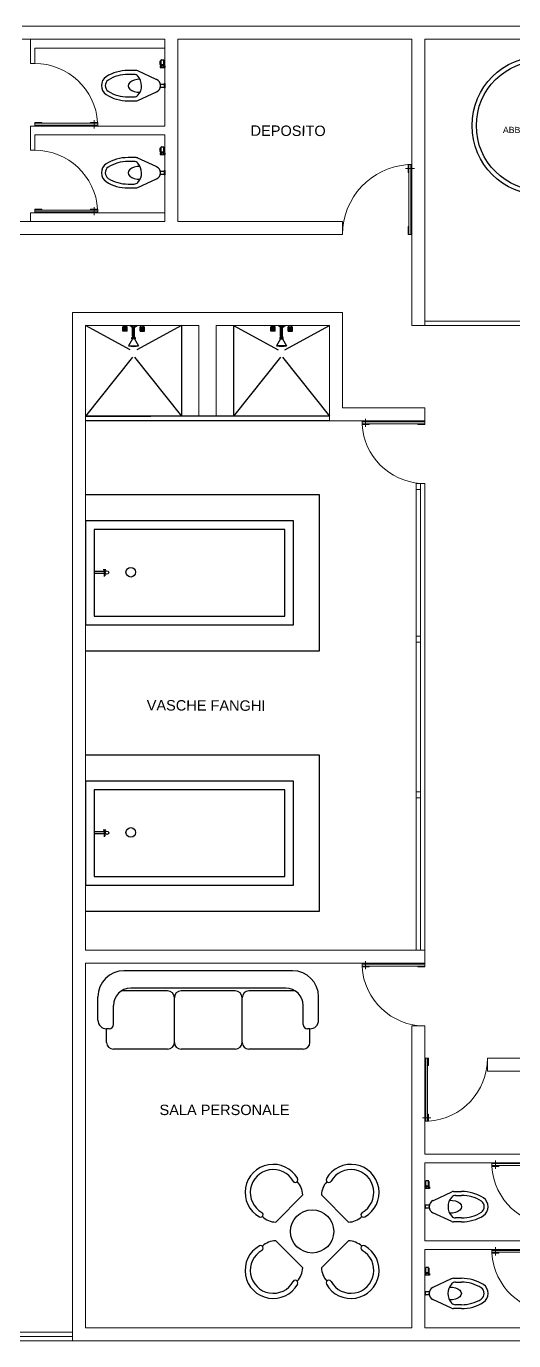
# Model space of a CAD drawing. Header units: millimetres. Extents: x 217.8 to 250.3, y 155.3 to 171.1.
# Drawn here: x 233.59 to 239.22, y 155.95 to 171.1 of the extents above; entities that cross this region are included whole.
import ezdxf

# ---------------------------------------------------------------- set-up
doc = ezdxf.new("R2010")
doc.units = ezdxf.units.MM
doc.layers.add('ARREDI_attrezzature', color=175, linetype='Continuous')
doc.layers.add('SANITARI', color=175, linetype='Continuous')
for name, color, linetype, lineweight in [('MURATURA_sezioni', 5, 'Continuous', 18), ('PORTE_infissi', 252, 'Continuous', 5), ('PROIEZIONI_finissime', 251, 'Continuous', 0), ('TESTO', 253, 'Continuous', 25), ('VETRATE', 171, 'Continuous', 9)]:
    doc.layers.add(name, color=color, linetype=linetype, lineweight=lineweight)
doc.styles.get("Standard").update_dxf_attribs({"font": 'ARIAL.TTF'})

msp = doc.modelspace()

# ---------------------------------------------------------------- linework, layer by layer
at = {"layer": 'ARREDI_attrezzature'}
for p, q in [((234.793, 167.374), (234.277, 167.654)), ((234.756, 167.639), (234.706, 167.639)), ((234.706, 167.589), (234.706, 167.639)), ((234.756, 167.589), (234.706, 167.589)), ((234.716, 167.589), (234.716, 167.654)), ((234.731, 167.589), (234.731, 167.639)), ((234.731, 167.589), (234.731, 167.639)), ((234.746, 167.589), (234.746, 167.654)), ((234.756, 167.589), (234.756, 167.639)), ((234.809, 167.64), (234.788, 167.654)), ((234.812, 167.639), (234.849, 167.639)), ((234.821, 167.538), (234.821, 167.654)), ((234.831, 167.538), (234.831, 167.639)), ((234.841, 167.538), (234.841, 167.654)), ((234.852, 167.64), (234.873, 167.654)), ((235.384, 167.654), (234.868, 167.374)), ((234.906, 167.639), (234.956, 167.639)), ((234.906, 167.589), (234.906, 167.639)), ((234.906, 167.589), (234.956, 167.589)), ((234.916, 167.589), (234.916, 167.654)), ((234.931, 167.589), (234.931, 167.639)), ((234.946, 167.589), (234.946, 167.654)), ((234.956, 167.589), (234.956, 167.639)), ((235.384, 167.654), (235.384, 166.609)), ((235.984, 167.654), (236.501, 167.374)), ((235.984, 167.654), (235.984, 166.609)), ((237.092, 167.654), (236.338, 167.653)), ((236.463, 167.639), (236.413, 167.639)), ((236.413, 167.589), (236.413, 167.639)), ((236.463, 167.589), (236.413, 167.589)), ((236.423, 167.589), (236.423, 167.654)), ((236.438, 167.589), (236.438, 167.639)), ((236.453, 167.589), (236.453, 167.654)), ((236.463, 167.589), (236.463, 167.639)), ((236.517, 167.64), (236.496, 167.654)), ((236.557, 167.639), (236.52, 167.639)), ((236.528, 167.538), (236.528, 167.654)), ((236.538, 167.538), (236.538, 167.639)), ((236.548, 167.538), (236.548, 167.654)), ((236.56, 167.64), (236.581, 167.654)), ((236.576, 167.374), (237.092, 167.654)), ((236.613, 167.639), (236.663, 167.639)), ((236.613, 167.589), (236.613, 167.639)), ((236.613, 167.589), (236.663, 167.589)), ((236.623, 167.589), (236.623, 167.654)), ((236.638, 167.589), (236.638, 167.639)), ((236.638, 167.589), (236.638, 167.639)), ((236.653, 167.589), (236.653, 167.654)), ((236.663, 167.589), (236.663, 167.639)), ((234.821, 167.503), (234.773, 167.421)), ((234.773, 167.421), (234.888, 167.421)), ((234.841, 167.538), (234.821, 167.538)), ((234.821, 167.503), (234.821, 167.518)), ((234.831, 167.503), (234.831, 167.518)), ((234.841, 167.503), (234.841, 167.518)), ((234.841, 167.503), (234.888, 167.421)), ((236.528, 167.503), (236.481, 167.421)), ((236.596, 167.421), (236.481, 167.421)), ((236.528, 167.538), (236.548, 167.538)), ((236.528, 167.503), (236.528, 167.518)), ((236.538, 167.503), (236.538, 167.518)), ((236.548, 167.503), (236.548, 167.518)), ((236.548, 167.503), (236.596, 167.421)), ((234.819, 167.292), (234.277, 166.609)), ((234.843, 167.292), (235.384, 166.609)), ((236.526, 167.292), (235.984, 166.609)), ((236.55, 167.292), (237.092, 166.609)), ((234.277, 166.609), (235.031, 166.609)), ((237.092, 166.609), (234.277, 166.609)), ((237.092, 166.555), (234.277, 166.555)), ((236.665, 160.218), (234.721, 160.218)), ((235.224, 159.986), (234.69, 159.986)), ((236.587, 160.018), (234.799, 160.018)), ((236.005, 159.986), (235.38, 159.986)), ((236.695, 159.986), (236.162, 159.986)), ((234.421, 159.649), (234.421, 159.918)), ((235.302, 159.393), (235.302, 159.908)), ((236.083, 159.393), (236.083, 159.908)), ((236.965, 159.649), (236.965, 159.918)), ((234.599, 159.599), (234.599, 159.818)), ((236.787, 159.599), (236.787, 159.818)), ((234.549, 159.549), (234.521, 159.549)), ((234.521, 159.393), (234.521, 159.549)), ((236.865, 159.549), (236.837, 159.549)), ((236.865, 159.393), (236.865, 159.549)), ((235.224, 159.315), (234.599, 159.315)), ((236.005, 159.315), (235.38, 159.315)), ((236.787, 159.315), (236.162, 159.315)), ((236.671, 157.793), (236.671, 157.793)), ((237.11, 157.793), (237.11, 157.793)), ((236.471, 157.322), (236.783, 157.634)), ((236.998, 157.634), (237.31, 157.322)), ((236.312, 157.434), (236.312, 157.434)), ((237.469, 157.434), (237.469, 157.434)), ((236.783, 156.795), (236.471, 157.107)), ((237.31, 157.107), (236.998, 156.795)), ((236.312, 156.995), (236.312, 156.995)), ((237.469, 156.995), (237.469, 156.995)), ((236.671, 156.636), (236.671, 156.636)), ((237.11, 156.636), (237.11, 156.636))]:
    msp.add_line(p, q, dxfattribs=at)
at = {"layer": 'ARREDI_attrezzature', "linetype": 'Continuous'}
for p, q in [((236.977, 165.704), (234.277, 165.704)), ((236.977, 163.904), (236.977, 165.704)), ((234.277, 165.404), (234.277, 164.204)), ((236.677, 165.404), (234.277, 165.404)), ((236.577, 165.304), (234.377, 165.304)), ((234.377, 165.304), (234.377, 164.304)), ((236.577, 164.304), (236.577, 165.304)), ((236.677, 164.204), (236.677, 165.404)), ((234.377, 164.842), (234.377, 164.772)), ((234.51, 164.838), (234.483, 164.838)), ((234.492, 164.847), (234.492, 164.761)), ((234.501, 164.848), (234.501, 164.769)), ((234.494, 164.821), (234.377, 164.821)), ((234.494, 164.798), (234.377, 164.798)), ((234.509, 164.774), (234.487, 164.774)), ((234.377, 164.304), (236.577, 164.304)), ((234.277, 164.204), (236.677, 164.204)), ((234.277, 163.904), (236.977, 163.904)), ((236.977, 162.704), (234.277, 162.704)), ((236.977, 160.904), (236.977, 162.704)), ((236.677, 162.404), (234.277, 162.404)), ((234.277, 162.404), (234.277, 161.204)), ((234.377, 162.304), (234.377, 161.304)), ((236.577, 162.304), (234.377, 162.304)), ((236.577, 161.304), (236.577, 162.304)), ((236.677, 161.204), (236.677, 162.404)), ((234.377, 161.842), (234.377, 161.772)), ((234.494, 161.821), (234.377, 161.821)), ((234.51, 161.838), (234.483, 161.838)), ((234.492, 161.847), (234.492, 161.761)), ((234.501, 161.848), (234.501, 161.769)), ((234.494, 161.798), (234.377, 161.798)), ((234.509, 161.774), (234.487, 161.774)), ((234.277, 161.204), (236.677, 161.204)), ((234.377, 161.304), (236.577, 161.304)), ((234.277, 160.904), (236.977, 160.904))]:
    msp.add_line(p, q, dxfattribs=at)
at = {"layer": 'ARREDI_attrezzature'}
for points in [[(234.811, 167.518), (234.851, 167.518), (234.851, 167.503), (234.811, 167.503)], [(236.558, 167.518), (236.518, 167.518), (236.518, 167.503), (236.558, 167.503)]]:
    msp.add_lwpolyline(points, close=True, dxfattribs=at)
for centre, radius in [((239.535, 169.959), 0.8), ((239.535, 169.959), 0.75), ((234.831, 167.528), 0.01), ((236.538, 167.528), 0.01), ((236.891, 157.214), 0.249)]:
    msp.add_circle(centre, radius, dxfattribs=at)
at = {"layer": 'ARREDI_attrezzature', "linetype": 'Continuous'}
for centre, radius in [((234.8, 164.812), 0.0557), ((234.525, 164.809), 0.0198), ((234.525, 161.809), 0.0198), ((234.8, 161.812), 0.0557)]:
    msp.add_circle(centre, radius, dxfattribs=at)
at = {"layer": 'ARREDI_attrezzature'}
for centre, radius, start, end in [((234.812, 167.644), 0.005, 236.1049, 270), ((234.849, 167.644), 0.005, 270, 303.8951), ((236.52, 167.644), 0.005, 236.1049, 270), ((236.557, 167.644), 0.005, 270, 303.8951), ((234.831, 167.654), 0.24, 256.1925, 283.8075), ((236.538, 167.654), 0.24, 256.1925, 283.8075), ((234.721, 159.918), 0.3, 90, 180), ((236.665, 159.918), 0.3, 0, 90), ((234.799, 159.818), 0.2, 90, 180), ((235.224, 159.908), 0.0781, 0, 90), ((235.38, 159.908), 0.0781, 90, 180), ((236.005, 159.908), 0.0781, 0, 90), ((236.162, 159.908), 0.0781, 90, 180), ((236.587, 159.818), 0.2, 0, 90), ((234.521, 159.649), 0.1, 180, 270), ((234.549, 159.599), 0.05, 270, 0), ((236.837, 159.599), 0.05, 180, 270), ((236.865, 159.649), 0.1, 270, 0), ((234.599, 159.393), 0.0781, 180, 270), ((235.224, 159.393), 0.0781, 270, 0), ((235.38, 159.393), 0.0781, 180, 270), ((236.005, 159.393), 0.0781, 270, 0), ((236.162, 159.393), 0.0781, 180, 270), ((236.787, 159.393), 0.0781, 270, 0), ((236.442, 157.663), 0.324, 29.4497, 240.5503), ((236.442, 157.663), 0.264, 29.4497, 240.5503), ((237.339, 157.663), 0.324, 299.4497, 150.5503), ((237.339, 157.663), 0.264, 299.4497, 150.5503), ((236.697, 157.807), 0.0299, 208.9603, 29.939), ((236.543, 157.626), 0.24, 1.9269, 42.5056), ((237.238, 157.626), 0.24, 137.4944, 178.0731), ((237.084, 157.807), 0.0299, 150.061, 331.0397), ((236.297, 157.407), 0.0299, 240.061, 61.0397), ((237.484, 157.407), 0.0299, 118.9603, 299.939), ((236.479, 157.561), 0.24, 227.4944, 268.0731), ((237.302, 157.561), 0.24, 271.9269, 312.5056), ((236.479, 156.867), 0.24, 91.9269, 132.5056), ((237.302, 156.867), 0.24, 47.4944, 88.0731), ((236.442, 156.765), 0.324, 119.4497, 330.5503), ((236.442, 156.765), 0.264, 119.4497, 330.5503), ((236.297, 157.021), 0.0299, 298.9603, 119.939), ((237.339, 156.765), 0.324, 209.4497, 60.5503), ((237.339, 156.765), 0.264, 209.4497, 60.5503), ((237.484, 157.021), 0.0299, 60.061, 241.0397), ((236.697, 156.621), 0.0299, 330.061, 151.0397), ((236.543, 156.803), 0.24, 317.4944, 358.0731), ((237.238, 156.803), 0.24, 181.9269, 222.5056), ((237.084, 156.621), 0.0299, 28.9603, 209.939)]:
    msp.add_arc(centre, radius, start, end, dxfattribs=at)
at = {"layer": 'MURATURA_sezioni'}
for p, q in [((243.142, 171.104), (233.547, 171.104)), ((235.192, 170.954), (233.547, 170.954)), ((233.547, 170.954), (235.192, 170.954)), ((233.642, 170.954), (233.642, 170.676)), ((235.192, 170.954), (233.642, 170.954)), ((235.192, 169.954), (235.192, 170.954)), ((238.042, 170.954), (235.342, 170.954)), ((235.342, 168.856), (235.342, 170.954)), ((238.042, 167.654), (238.042, 170.954)), ((243.142, 170.954), (238.192, 170.954)), ((238.192, 167.654), (238.192, 170.954)), ((233.692, 170.854), (233.692, 170.676)), ((235.192, 170.854), (233.692, 170.854)), ((233.692, 170.676), (233.642, 170.676)), ((233.642, 169.954), (233.642, 169.676)), ((235.192, 169.954), (233.642, 169.954)), ((233.692, 169.854), (233.692, 169.676)), ((235.192, 169.854), (233.692, 169.854)), ((235.192, 168.854), (235.192, 169.854)), ((233.692, 169.676), (233.642, 169.676)), ((233.642, 168.954), (233.642, 168.854)), ((235.192, 168.954), (233.642, 168.954)), ((235.192, 168.854), (232.548, 168.854)), ((237.242, 168.856), (235.342, 168.856)), ((237.242, 168.704), (237.242, 168.856)), ((237.242, 168.704), (232.564, 168.704)), ((237.242, 167.804), (234.127, 167.804)), ((234.127, 155.954), (234.127, 167.804)), ((237.242, 167.804), (237.242, 166.705)), ((234.277, 160.454), (234.277, 167.654)), ((235.584, 167.654), (234.277, 167.654)), ((235.584, 167.654), (235.584, 166.609)), ((237.092, 167.654), (235.784, 167.654)), ((235.784, 167.654), (235.784, 166.609)), ((237.092, 167.654), (237.092, 166.555)), ((238.192, 167.654), (238.042, 167.654)), ((238.192, 166.705), (237.242, 166.705)), ((238.192, 166.705), (238.192, 166.555)), ((235.784, 166.609), (235.584, 166.609)), ((235.584, 166.609), (235.784, 166.609)), ((238.192, 166.555), (237.092, 166.555)), ((234.277, 160.454), (238.192, 160.454)), ((238.192, 160.304), (238.192, 160.454)), ((234.277, 156.104), (234.277, 160.304)), ((234.277, 160.304), (238.192, 160.304)), ((238.042, 156.104), (238.042, 159.582)), ((238.192, 159.582), (238.042, 159.582)), ((238.19, 158.104), (238.191, 159.582)), ((240.812, 159.21), (238.913, 159.21)), ((238.913, 159.21), (238.913, 159.06)), ((240.957, 159.06), (238.913, 159.06)), ((238.19, 158.104), (239.739, 158.104)), ((238.19, 158.004), (239.739, 158.004)), ((238.19, 158.004), (238.19, 157.104)), ((238.189, 157.004), (239.739, 157.004)), ((238.189, 157.004), (238.189, 156.104)), ((238.19, 157.104), (239.689, 157.104)), ((234.277, 156.104), (238.042, 156.104)), ((239.689, 156.104), (238.189, 156.104)), ((238.189, 156.104), (239.689, 156.104)), ((247.016, 155.954), (234.127, 155.954))]:
    msp.add_line(p, q, dxfattribs=at)
at = {"layer": 'PORTE_infissi'}
for p, q in [((234.377, 169.928), (234.377, 170.021)), ((238.071, 169.465), (237.967, 169.465)), ((234.377, 168.928), (234.377, 169.021)), ((237.507, 166.581), (237.507, 166.487)), ((237.507, 160.33), (237.507, 160.237)), ((238.165, 158.525), (238.258, 158.525)), ((239.004, 158.031), (239.004, 157.937)), ((239.004, 157.031), (239.004, 156.937))]:
    msp.add_line(p, q, dxfattribs=at)
for points in [[(233.692, 169.986), (233.692, 169.995), (233.774, 169.995), (233.774, 169.986)], [(234.418, 169.964), (233.692, 169.964), (233.692, 169.986), (234.418, 169.986)], [(234.418, 169.986), (234.418, 169.995), (234.336, 169.995), (234.336, 169.986)], [(233.692, 169.963), (233.692, 169.954), (233.774, 169.954), (233.774, 169.963)], [(234.418, 169.963), (234.418, 169.954), (234.336, 169.954), (234.336, 169.963)], [(238.006, 169.511), (237.997, 169.511), (237.997, 169.419), (238.006, 169.419)], [(238.031, 169.511), (238.031, 168.706), (238.007, 168.706), (238.007, 169.511)], [(238.032, 169.511), (238.042, 169.511), (238.042, 169.419), (238.032, 169.419)], [(233.692, 168.986), (233.692, 168.995), (233.774, 168.995), (233.774, 168.986)], [(234.418, 168.964), (233.692, 168.964), (233.692, 168.986), (234.418, 168.986)], [(233.692, 168.963), (233.692, 168.954), (233.774, 168.954), (233.774, 168.963)], [(234.418, 168.986), (234.418, 168.995), (234.336, 168.995), (234.336, 168.986)], [(234.418, 168.963), (234.418, 168.954), (234.336, 168.954), (234.336, 168.963)], [(238.006, 168.706), (237.997, 168.706), (237.997, 168.797), (238.006, 168.797)], [(238.032, 168.706), (238.042, 168.706), (238.042, 168.797), (238.032, 168.797)], [(237.466, 166.546), (237.466, 166.555), (237.548, 166.555), (237.548, 166.546)], [(237.466, 166.545), (238.192, 166.545), (238.192, 166.523), (237.466, 166.523)], [(237.466, 166.522), (237.466, 166.514), (237.548, 166.514), (237.548, 166.522)], [(238.192, 166.546), (238.192, 166.555), (238.109, 166.555), (238.109, 166.546)], [(238.192, 166.522), (238.192, 166.514), (238.109, 166.514), (238.109, 166.522)], [(237.466, 160.295), (237.466, 160.304), (237.548, 160.304), (237.548, 160.295)], [(237.466, 160.295), (238.192, 160.295), (238.192, 160.273), (237.466, 160.273)], [(238.192, 160.295), (238.192, 160.304), (238.109, 160.304), (238.109, 160.295)], [(237.466, 160.272), (237.466, 160.263), (237.548, 160.263), (237.548, 160.272)], [(238.192, 160.272), (238.192, 160.263), (238.109, 160.263), (238.109, 160.272)], [(238.2, 159.21), (238.191, 159.21), (238.191, 159.128), (238.2, 159.128)], [(238.201, 158.484), (238.201, 159.21), (238.222, 159.21), (238.222, 158.484)], [(238.223, 159.21), (238.232, 159.21), (238.232, 159.128), (238.223, 159.128)], [(238.2, 158.484), (238.191, 158.484), (238.191, 158.566), (238.2, 158.566)], [(238.223, 158.484), (238.232, 158.484), (238.232, 158.566), (238.223, 158.566)], [(238.963, 157.996), (238.963, 158.004), (239.045, 158.004), (239.045, 157.996)], [(238.963, 157.995), (239.689, 157.995), (239.689, 157.973), (238.963, 157.973)], [(238.963, 157.972), (238.963, 157.963), (239.045, 157.963), (239.045, 157.972)], [(238.963, 156.996), (238.963, 157.004), (239.045, 157.004), (239.045, 156.996)], [(238.963, 156.995), (239.689, 156.995), (239.689, 156.973), (238.963, 156.973)], [(238.963, 156.972), (238.963, 156.963), (239.045, 156.963), (239.045, 156.972)]]:
    msp.add_lwpolyline(points, close=True, dxfattribs=at)
for points, const_width in [([(234.396, 169.998), (234.358, 169.998)], 0.00436), ([(234.396, 169.952), (234.358, 169.952)], 0.00436), ([(237.994, 169.486), (237.994, 169.444)], 0.00483), ([(238.045, 169.486), (238.045, 169.444)], 0.00483), ([(234.396, 168.998), (234.358, 168.998)], 0.00436), ([(234.396, 168.952), (234.358, 168.952)], 0.00436), ([(237.488, 166.557), (237.526, 166.557)], 0.00436), ([(237.488, 166.511), (237.526, 166.511)], 0.00436), ([(237.488, 160.307), (237.526, 160.307)], 0.00436), ([(237.488, 160.261), (237.526, 160.261)], 0.00436), ([(238.188, 158.506), (238.188, 158.544)], 0.00436), ([(238.235, 158.506), (238.235, 158.544)], 0.00436), ([(238.985, 158.007), (239.023, 158.007)], 0.00436), ([(238.985, 157.961), (239.023, 157.961)], 0.00436), ([(238.985, 157.007), (239.023, 157.007)], 0.00436), ([(238.985, 156.961), (239.023, 156.961)], 0.00436)]:
    msp.add_lwpolyline(points, dxfattribs=dict(at, const_width=const_width))
at = {"layer": 'PORTE_infissi', "color": 2}
for points in [[(238.092, 165.834), (238.142, 165.834), (238.142, 165.765), (238.092, 165.765)], [(238.092, 164.076), (238.142, 164.076), (238.142, 164.006), (238.092, 164.006)], [(238.092, 162.282), (238.142, 162.282), (238.142, 162.213), (238.092, 162.213)]]:
    msp.add_lwpolyline(points, close=True, dxfattribs=at)
at = {"layer": 'PORTE_infissi'}
for centre, radius, start, end in [((233.692, 169.949), 0.727, 3.6189, 90), ((233.692, 168.949), 0.727, 3.6189, 90), ((238.047, 168.706), 0.805, 93.6189, 180), ((238.192, 166.56), 0.727, 183.6189, 266.0566), ((238.192, 160.309), 0.727, 183.6189, 270), ((238.186, 159.21), 0.727, 273.6189, 0), ((239.689, 158.009), 0.727, 183.6189, 270), ((239.689, 157.009), 0.727, 183.6189, 270)]:
    msp.add_arc(centre, radius, start, end, dxfattribs=at)
at = {"layer": 'PROIEZIONI_finissime'}
for p, q in [((238.142, 165.834), (238.192, 165.834)), ((238.192, 160.454), (238.192, 165.834)), ((230.06, 155.954), (234.127, 155.954))]:
    msp.add_line(p, q, dxfattribs=at)
at = {"layer": 'SANITARI'}
for p, q in [((234.768, 170.595), (234.768, 170.595)), ((234.86, 170.595), (234.768, 170.595)), ((235.093, 170.492), (234.881, 170.59)), ((235.138, 170.649), (235.192, 170.649)), ((235.138, 170.649), (235.138, 170.629)), ((235.138, 170.629), (235.192, 170.629)), ((235.14, 170.664), (235.14, 170.704)), ((235.145, 170.649), (235.145, 170.709)), ((235.149, 170.664), (235.149, 170.714)), ((235.151, 170.649), (235.151, 170.629)), ((235.154, 170.719), (235.175, 170.719)), ((235.175, 170.659), (235.154, 170.659)), ((235.17, 170.654), (235.17, 170.649)), ((235.175, 170.659), (235.175, 170.659)), ((235.178, 170.649), (235.178, 170.629)), ((235.18, 170.664), (235.18, 170.714)), ((235.192, 170.649), (235.192, 170.629)), ((234.837, 170.55), (234.768, 170.55)), ((235.098, 170.49), (235.093, 170.492)), ((235.139, 170.438), (235.186, 170.438)), ((235.186, 170.441), (235.186, 170.4)), ((235.191, 170.446), (235.192, 170.446)), ((235.192, 170.446), (235.192, 170.395)), ((234.768, 170.29), (234.837, 170.29)), ((234.881, 170.249), (235.098, 170.35)), ((235.14, 170.404), (235.186, 170.404)), ((235.141, 170.418), (235.141, 170.422)), ((235.191, 170.395), (235.192, 170.395)), ((234.768, 170.245), (234.86, 170.245)), ((235.14, 169.66), (235.14, 169.7)), ((235.145, 169.645), (235.145, 169.704)), ((235.149, 169.66), (235.149, 169.71)), ((235.154, 169.715), (235.175, 169.715)), ((235.18, 169.66), (235.18, 169.71)), ((234.768, 169.591), (234.768, 169.591)), ((234.86, 169.591), (234.768, 169.591)), ((234.837, 169.546), (234.768, 169.546)), ((235.093, 169.488), (234.881, 169.586)), ((235.138, 169.645), (235.192, 169.645)), ((235.138, 169.645), (235.138, 169.625)), ((235.138, 169.625), (235.192, 169.625)), ((235.151, 169.645), (235.151, 169.625)), ((235.175, 169.655), (235.154, 169.655)), ((235.17, 169.65), (235.17, 169.645)), ((235.175, 169.655), (235.175, 169.655)), ((235.178, 169.645), (235.178, 169.625)), ((235.192, 169.645), (235.192, 169.625)), ((235.098, 169.486), (235.093, 169.488)), ((235.139, 169.434), (235.186, 169.434)), ((235.14, 169.399), (235.186, 169.399)), ((235.141, 169.414), (235.141, 169.418)), ((235.186, 169.437), (235.186, 169.396)), ((235.191, 169.442), (235.192, 169.442)), ((235.191, 169.391), (235.192, 169.391)), ((235.192, 169.442), (235.192, 169.391)), ((234.768, 169.286), (234.837, 169.286)), ((234.768, 169.241), (234.86, 169.241)), ((234.881, 169.245), (235.098, 169.345)), ((238.244, 157.729), (238.19, 157.729)), ((238.19, 157.729), (238.19, 157.709)), ((238.202, 157.744), (238.202, 157.793)), ((238.204, 157.729), (238.204, 157.709)), ((238.228, 157.798), (238.207, 157.798)), ((238.207, 157.739), (238.207, 157.739)), ((238.207, 157.739), (238.228, 157.739)), ((238.212, 157.734), (238.212, 157.729)), ((238.231, 157.729), (238.231, 157.709)), ((238.233, 157.744), (238.233, 157.793)), ((238.237, 157.729), (238.237, 157.788)), ((238.242, 157.744), (238.242, 157.784)), ((238.244, 157.729), (238.244, 157.709)), ((238.244, 157.709), (238.19, 157.709)), ((238.284, 157.57), (238.289, 157.572)), ((238.289, 157.572), (238.501, 157.67)), ((238.522, 157.674), (238.614, 157.674)), ((238.545, 157.629), (238.614, 157.629)), ((238.614, 157.674), (238.614, 157.674)), ((238.19, 157.526), (238.19, 157.475)), ((238.191, 157.526), (238.19, 157.526)), ((238.191, 157.475), (238.19, 157.475)), ((238.196, 157.521), (238.196, 157.479)), ((238.243, 157.517), (238.196, 157.517)), ((238.242, 157.483), (238.196, 157.483)), ((238.241, 157.497), (238.241, 157.501)), ((238.501, 157.329), (238.284, 157.429)), ((238.614, 157.324), (238.522, 157.324)), ((238.614, 157.369), (238.545, 157.369)), ((238.244, 156.729), (238.19, 156.729)), ((238.19, 156.729), (238.19, 156.709)), ((238.244, 156.709), (238.19, 156.709)), ((238.202, 156.744), (238.202, 156.793)), ((238.204, 156.729), (238.204, 156.709)), ((238.228, 156.799), (238.207, 156.799)), ((238.207, 156.739), (238.207, 156.739)), ((238.207, 156.739), (238.228, 156.739)), ((238.212, 156.734), (238.212, 156.729)), ((238.231, 156.729), (238.231, 156.709)), ((238.233, 156.744), (238.233, 156.793)), ((238.237, 156.729), (238.237, 156.788)), ((238.242, 156.744), (238.242, 156.784)), ((238.244, 156.729), (238.244, 156.709)), ((238.288, 156.572), (238.5, 156.67)), ((238.521, 156.674), (238.613, 156.674)), ((238.613, 156.674), (238.613, 156.674)), ((238.189, 156.526), (238.189, 156.475)), ((238.19, 156.526), (238.189, 156.526)), ((238.195, 156.521), (238.195, 156.479)), ((238.242, 156.517), (238.195, 156.517)), ((238.24, 156.497), (238.24, 156.501)), ((238.284, 156.57), (238.288, 156.572)), ((238.544, 156.629), (238.613, 156.629)), ((238.19, 156.475), (238.189, 156.475)), ((238.242, 156.483), (238.195, 156.483)), ((238.5, 156.329), (238.284, 156.429)), ((238.613, 156.369), (238.544, 156.369)), ((238.613, 156.324), (238.521, 156.324))]:
    msp.add_line(p, q, dxfattribs=at)
for centre, radius, start, end in [((234.768, 170.116), 0.479, 89.9356, 121.9875), ((234.86, 170.545), 0.05, 65.1576, 90), ((235.145, 170.704), 0.00503, 96.8681, 180), ((235.145, 170.664), 0.00503, 180, 263.1319), ((235.15, 170.709), 0.00503, 97.2824, 180), ((235.154, 170.714), 0.00503, 90, 180), ((235.154, 170.664), 0.00503, 180, 270), ((235.175, 170.654), 0.00503, 90, 180), ((235.175, 170.714), 0.00503, 360, 90), ((235.175, 170.664), 0.00503, 270, 360), ((234.586, 170.42), 0.125, 125.0968, 234.9032), ((234.586, 170.42), 0.08, 125.8958, 234.1042), ((234.768, 170.116), 0.434, 89.9324, 121.8123), ((234.837, 170.49), 0.06, 42.5228, 90), ((234.76, 170.419), 0.164, 318.0288, 42.5228), ((235.066, 170.422), 0.075, 360, 65.1576), ((235.191, 170.441), 0.00466, 90, 180), ((234.768, 170.724), 0.479, 238.0125, 270.0644), ((234.768, 170.724), 0.434, 238.1877, 270.0676), ((234.837, 170.35), 0.06, 270, 317.4772), ((235.066, 170.418), 0.075, 294.8424, 360), ((235.191, 170.4), 0.00466, 180, 270), ((234.86, 170.295), 0.05, 270, 294.8424), ((235.145, 169.7), 0.00503, 96.8681, 180), ((235.15, 169.704), 0.00503, 97.2824, 180), ((235.154, 169.71), 0.00503, 90, 180), ((235.175, 169.71), 0.00503, 360, 90), ((234.768, 169.112), 0.479, 89.9356, 121.9875), ((234.768, 169.112), 0.434, 89.9324, 121.8123), ((234.837, 169.486), 0.06, 42.5228, 90), ((234.86, 169.541), 0.05, 65.1576, 90), ((235.145, 169.66), 0.00503, 180, 263.1319), ((235.154, 169.66), 0.00503, 180, 270), ((235.175, 169.65), 0.00503, 90, 180), ((235.175, 169.66), 0.00503, 270, 360), ((234.586, 169.416), 0.125, 125.0968, 234.9032), ((234.586, 169.416), 0.08, 125.8958, 234.1042), ((234.76, 169.415), 0.164, 318.0288, 42.5228), ((235.066, 169.418), 0.075, 360, 65.1576), ((235.066, 169.414), 0.075, 294.8424, 360), ((235.191, 169.437), 0.00466, 90, 180), ((235.191, 169.396), 0.00466, 180, 270), ((234.768, 169.72), 0.479, 238.0125, 270.0644), ((234.768, 169.72), 0.434, 238.1877, 270.0676), ((234.837, 169.346), 0.06, 270, 317.4772), ((234.86, 169.291), 0.05, 270, 294.8424), ((238.207, 157.793), 0.00503, 90, 180), ((238.207, 157.744), 0.00503, 180, 270), ((238.207, 157.734), 0.00503, 0, 90), ((238.228, 157.793), 0.00503, 0, 90), ((238.228, 157.744), 0.00503, 270, 0), ((238.232, 157.788), 0.00503, 0, 82.7176), ((238.237, 157.784), 0.00503, 0, 83.1319), ((238.237, 157.744), 0.00503, 276.8681, 0), ((238.316, 157.501), 0.075, 114.8424, 180), ((238.622, 157.499), 0.164, 137.4772, 221.9712), ((238.522, 157.624), 0.05, 90, 114.8424), ((238.545, 157.569), 0.06, 90, 137.4772), ((238.614, 157.195), 0.479, 58.0125, 90.0644), ((238.614, 157.195), 0.434, 58.1877, 90.0676), ((238.796, 157.499), 0.08, 305.8958, 54.1042), ((238.796, 157.499), 0.125, 305.0968, 54.9032), ((238.191, 157.521), 0.00466, 0, 90), ((238.191, 157.479), 0.00466, 270, 0), ((238.316, 157.497), 0.075, 180, 245.1576), ((238.614, 157.803), 0.434, 269.9324, 301.8123), ((238.545, 157.429), 0.06, 222.5228, 270), ((238.522, 157.374), 0.05, 245.1576, 270), ((238.614, 157.803), 0.479, 269.9356, 301.9875), ((238.207, 156.793), 0.00503, 90, 180), ((238.207, 156.744), 0.00503, 180, 270), ((238.207, 156.734), 0.00503, 0, 90), ((238.228, 156.793), 0.00503, 0, 90), ((238.228, 156.744), 0.00503, 270, 0), ((238.232, 156.788), 0.00503, 0, 82.7176), ((238.236, 156.784), 0.00503, 0, 83.1319), ((238.236, 156.744), 0.00503, 276.8681, 0), ((238.521, 156.624), 0.05, 90, 114.8424), ((238.613, 156.195), 0.479, 58.0125, 90.0644), ((238.19, 156.521), 0.00466, 0, 90), ((238.315, 156.501), 0.075, 114.8424, 180), ((238.621, 156.499), 0.164, 137.4772, 221.9712), ((238.544, 156.569), 0.06, 90, 137.4772), ((238.613, 156.195), 0.434, 58.1877, 90.0676), ((238.795, 156.499), 0.08, 305.8958, 54.1042), ((238.795, 156.499), 0.125, 305.0968, 54.9032), ((238.19, 156.479), 0.00466, 270, 0), ((238.315, 156.497), 0.075, 180, 245.1576), ((238.544, 156.429), 0.06, 222.5228, 270), ((238.613, 156.803), 0.434, 269.9324, 301.8123), ((238.613, 156.803), 0.479, 269.9356, 301.9875), ((238.521, 156.374), 0.05, 245.1576, 270)]:
    msp.add_arc(centre, radius, start, end, dxfattribs=at)
for centre in [(234.897, 170.419), (234.897, 169.415)]:
    msp.add_ellipse(centre, major_axis=(-0.128, 0), ratio=0.579882, start_param=4.637148, end_param=7.929222, dxfattribs=at)
at = {"layer": 'SANITARI', "extrusion": (-7.7358e-16, -7.7358e-16, -1)}
for centre in [(238.485, 157.499), (238.484, 156.499)]:
    msp.add_ellipse(centre, major_axis=(0.128, 0), ratio=0.579882, start_param=4.637148, end_param=7.929222, dxfattribs=at)
at = {"layer": 'VETRATE'}
for p, q in [((238.192, 167.704), (242.427, 167.704)), ((238.192, 167.654), (242.422, 167.654)), ((238.092, 160.454), (238.092, 165.834)), ((238.142, 165.834), (238.092, 165.834)), ((238.142, 160.454), (238.142, 165.834)), ((234.127, 156.054), (230.06, 156.054)), ((234.127, 156.004), (230.06, 156.004))]:
    msp.add_line(p, q, dxfattribs=at)

# ---------------------------------------------------------------- texts
at = {"layer": 'TESTO'}
for s, height, p in [('DEPOSITO', 0.12, (236.181, 169.842, -12.108)), ('ABBRONZATURA', 0.072, (239.091, 169.874)), ('VASCHE FANGHI', 0.12, (234.983, 163.219))]:
    msp.add_text(s, height=height, rotation=359.7805, dxfattribs=at).set_placement(p)
msp.add_text('SALA PERSONALE', height=0.12, dxfattribs=at).set_placement((235.131, 158.555))

doc.saveas('drawing.dxf')
